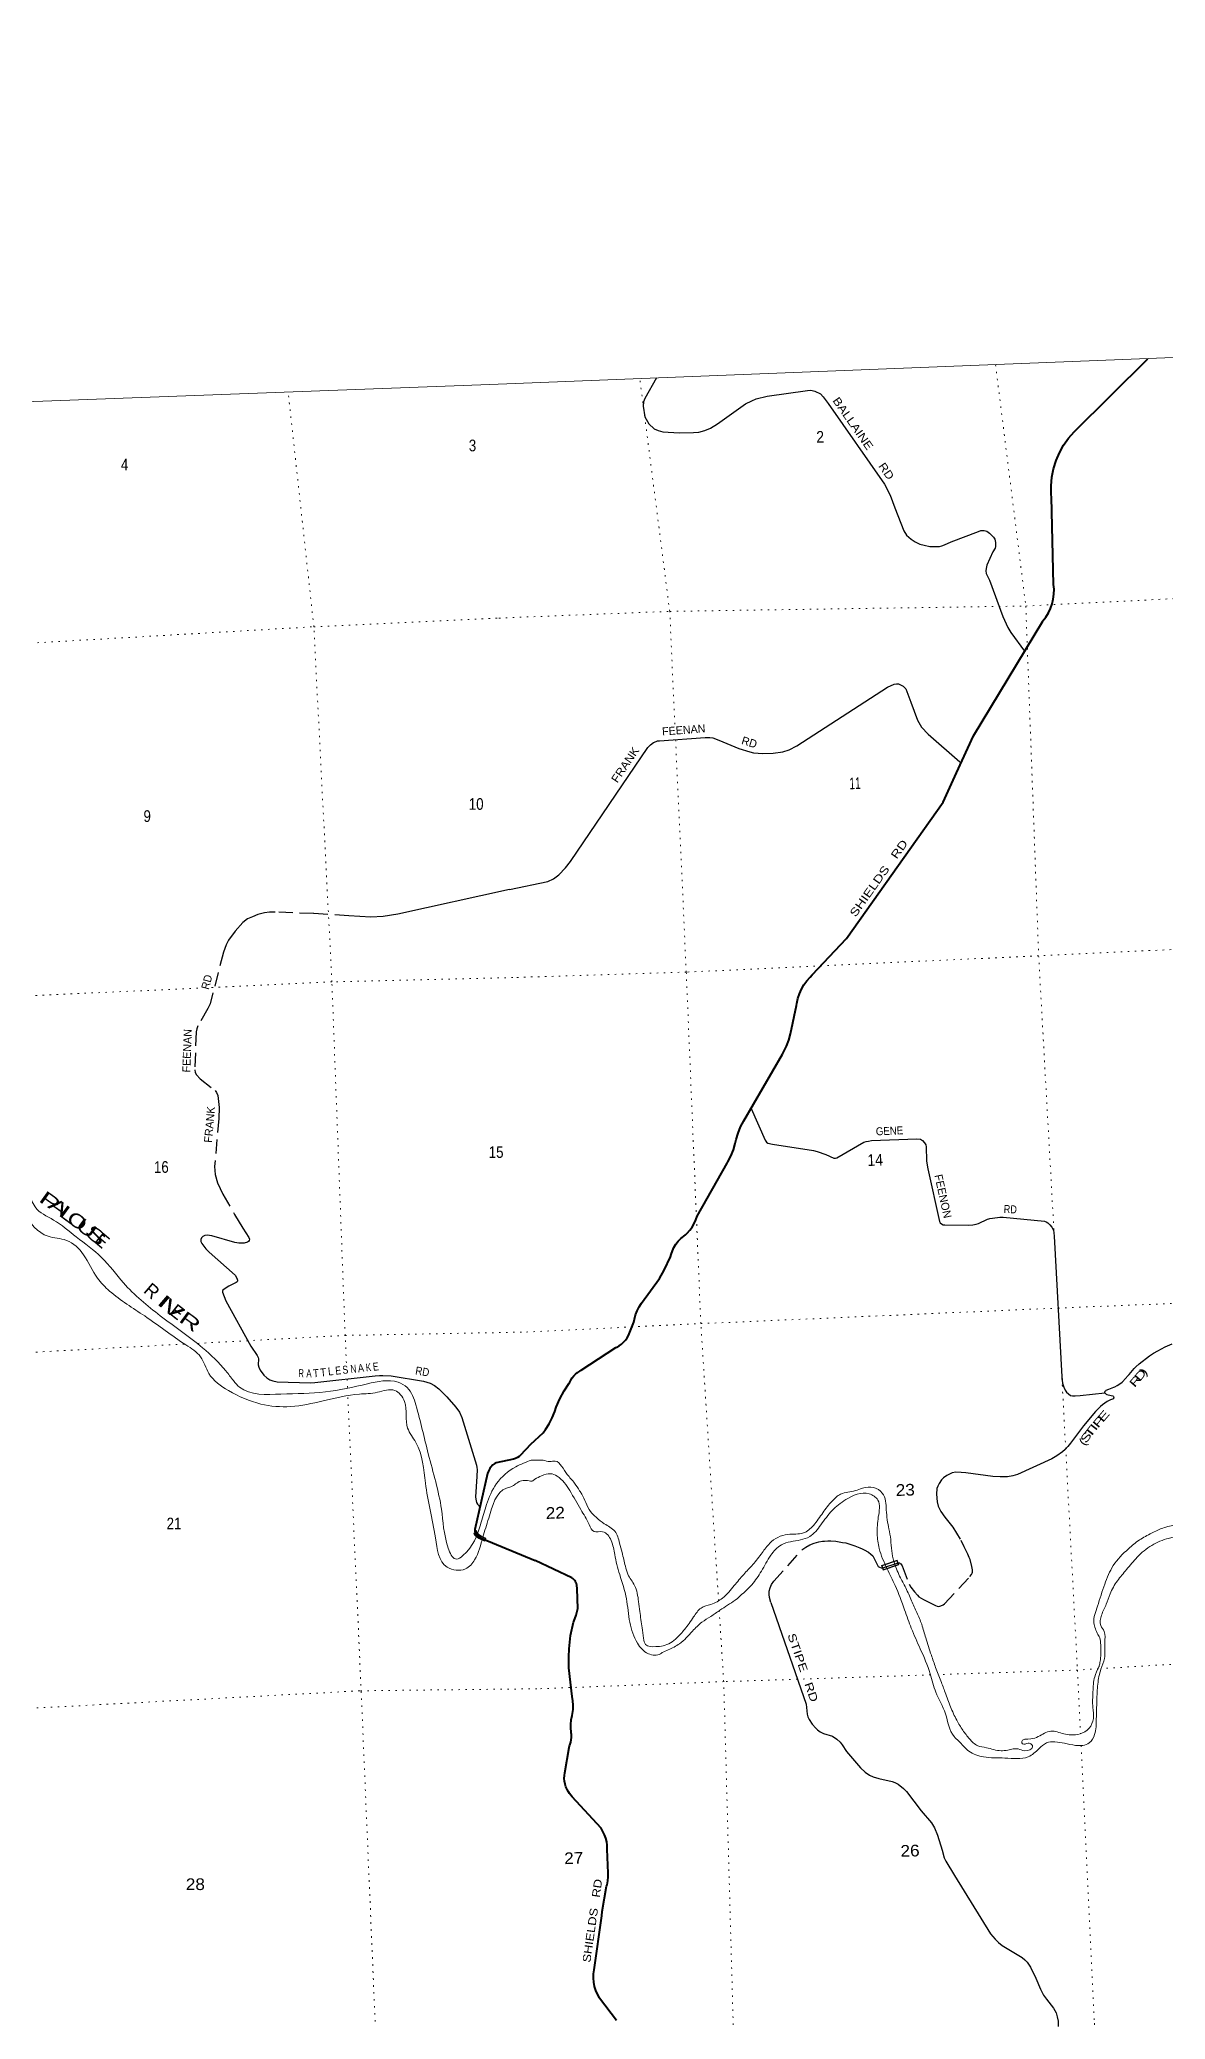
# Model space of a CAD drawing. Header units: feet. Extents: x 751810 to 1010326, y -353855 to -161247.
# Drawn here: x 870299 to 887185, y -190935 to -161247 of the extents above; entities that cross this region are included whole.
import ezdxf
from ezdxf.enums import TextEntityAlignment as Align

# ---------------------------------------------------------------- set-up
doc = ezdxf.new("R2010")
doc.units = ezdxf.units.FT
doc.header["$LTSCALE"] = 70
doc.linetypes.add('DOTTED', pattern=[1.5, 0.3, -1.2])
doc.linetypes.add('MEDIUM_DASHED', pattern=[4.5, 3, -1.5])
for name, color, linetype, lineweight in [('26', 7, 'Continuous', 40), ('29', 7, 'Continuous', 25), ('31', 7, 'Continuous', 13), ('39', 7, 'Continuous', 13), ('4', 7, 'Continuous', 13), ('61', 7, 'Continuous', 13), ('7', 7, 'DOTTED', 13)]:
    doc.layers.add(name, color=color, linetype=linetype, lineweight=lineweight)
for name, color, linetype in [('27', 7, 'Continuous'), ('30', 7, 'Continuous'), ('41', 7, 'Continuous')]:
    doc.layers.add(name, color=color, linetype=linetype)

msp = doc.modelspace()

# ---------------------------------------------------------------- linework, layer by layer
at = {"layer": '26'}
for points in [[(885473.27, -168066.92), (885471.08, -167938.17), (885482.36, -167809.9), (885506.98, -167683.52), (885544.68, -167560.4), (885595.05, -167441.89), (885657.52, -167329.3), (885731.42, -167223.86), (885815.94, -167126.72), (886919.02, -166034.41)], [(877666.1, -182309.77), (877850.21, -182138.03), (877887.67, -182090), (877943.15, -182005.09), (877989.44, -181914.83), (878026.05, -181820.24), (878048.17, -181752.61), (878100.54, -181627.27), (878165.73, -181508.1), (878243.02, -181396.4), (878249.87, -181380.14), (878267.07, -181346.8), (878287.65, -181315.44), (878311.39, -181286.4), (878338.05, -181260.01), (878367.31, -181236.54), (878373.87, -181232.32), (878399.8, -181215.67), (878423.87, -181199.94), (878942.69, -180860.96), (878955.93, -180854.52), (878992.2, -180833.61), (879026.07, -180809.02), (879057.2, -180781.03), (879085.22, -180749.93), (879109.84, -180716.08), (879130.79, -180679.84), (879213.42, -180479.8), (879220.74, -180435.9), (879237.31, -180371.68), (879260.52, -180309.53), (879290.09, -180250.16), (879325.7, -180194.2), (879596.79, -179825.12), (879668.72, -179699.64), (879760.35, -179501.67), (879770.6, -179462.44), (879789.7, -179409.41), (879814.24, -179358.67), (879843.94, -179310.77), (879878.49, -179266.23), (879917.51, -179225.55), (879935.56, -179210.3), (879959.78, -179189.84), (879985.56, -179167.73), (880011.91, -179144.41), (880052.1, -179100.52), (880087.48, -179052.67), (880117.67, -179001.38), (880142.33, -178947.22), (880161.2, -178890.78), (880610.85, -178095.01), (880622.42, -178076.17), (880668.82, -177988.5), (880705.81, -177896.45), (880732.96, -177801.04), (880745.94, -177739.07), (880774.81, -177643.01), (880813.56, -177550.49), (880861.77, -177462.54), (881440.21, -176459.25), (881456.76, -176431.01), (881500.8, -176342.2), (881535.32, -176249.29), (881559.94, -176153.27), (881651.9, -175731.25), (881656.13, -175699.51), (881671.59, -175625.98), (881694.65, -175554.46), (881725.05, -175485.75), (881762.48, -175420.59), (881806.51, -175359.7), (881856.66, -175303.75), (881889.22, -175272.71), (882403.71, -174724.65), (883852, -172682.91), (884050.21, -172239.49), (884307.57, -171685.42), (885344.17, -169966.71), (885346.3, -169964.23), (885391.13, -169905.8), (885429.6, -169843.01), (885461.3, -169776.55), (885485.88, -169707.13), (885503.07, -169635.52), (885512.68, -169562.51), (885514.61, -169488.9), (885508.83, -169415.49), (885476.87, -168108.53), (885473.27, -168066.92)], [(877666.1, -182309.77), (877507.76, -182479.89), (877490.25, -182494.57), (877464.73, -182510.7), (877439.2, -182522.8), (877409.64, -182532.75), (877147.98, -182591.03), (877127.17, -182598.14), (877111.71, -182606.49), (877099.28, -182616.91), (877063.5, -182657.47), (877052.59, -182671.69), (877040.16, -182693.54), (877030.42, -182716.06), (877019.41, -182750.13), (876827.81, -183588.69), (876826.87, -183612.09), (876830.9, -183629.57), (876849.01, -183658.2), (876863.15, -183675.28), (876880.61, -183690.07), (876899.42, -183702.17), (876946.51, -183726.2), (877733.31, -184053.94)], [(878351.5, -184404.67), (878344.53, -184386.43), (878335.7, -184369.02), (878325.09, -184352.63), (878312.82, -184337.43), (878299.04, -184323.61), (878283.88, -184311.3), (877733.31, -184053.94)], [(878953.19, -190951.33), (878698.92, -190618.57), (878695.03, -190612.36), (878664.97, -190557.56), (878640.81, -190499.91), (878622.81, -190440.06), (878611.16, -190378.65), (878605.99, -190316.36), (878607.36, -190253.88), (878615.26, -190191.88), (878731.66, -189382.17), (878738.69, -189318.04), (878803.92, -188938.61), (878810.29, -188916.35), (878822.42, -188858.31), (878828.41, -188799.31), (878828.21, -188740.02), (878813.93, -188380.04), (878813.95, -188379.09), (878812.14, -188324.15), (878804.59, -188269.71), (878791.4, -188216.35), (878772.7, -188164.66), (878748.71, -188115.22), (878719.67, -188068.55), (878289.33, -187597.33), (878266.55, -187572.38), (878247.4, -187547.33), (878230.37, -187522.83), (878209.88, -187485.57), (878193.4, -187446.37), (878181.11, -187405.67), (878173.14, -187363.9), (878169.59, -187321.53), (878170.47, -187279.02), (878175.8, -187236.84), (878241.75, -186856.61), (878246.08, -186831.65), (878256.15, -186806.61), (878265.3, -186779.4), (878273.24, -186743.92), (878277.42, -186707.8), (878277.8, -186671.45), (878276.94, -186662.33), (878272.41, -186637.33), (878269.66, -186612.33), (878266.01, -186579.19), (878265.22, -186511.92), (878271.46, -186444.95), (878284.67, -186378.99), (878291.3, -186348.54), (878299.98, -186285.24), (878302.01, -186221.39), (878297.35, -186157.67), (878286.05, -186094.79), (878238.48, -185660.95), (878237.51, -185497.74), (878241.07, -185378.92), (878264.1, -185175.5), (878308.26, -184975.61), (878311.11, -184968.96), (878346, -184873.13), (878370.67, -184774.17), (878359.65, -184480.27), (878360.55, -184462.32), (878359.55, -184442.82), (878356.53, -184423.53), (878351.5, -184404.67)]]:
    msp.add_lwpolyline(points, dxfattribs=at)
at = {"layer": '29'}
for p, q in [((885515.63, -179187.55), (885630.58, -181297.25)), ((882944.66, -184162.95), (883177.15, -184087.88)), ((881266.4, -184681.05), (881795.27, -186208.51))]:
    msp.add_line(p, q, dxfattribs=at)
for points in [[(879552.43, -166320.28), (879375.62, -166626.65), (879354.78, -166680.89), (879350.61, -166743.47), (879375.62, -166902), (879438.18, -167010.47), (879517.4, -167085.57), (879575.79, -167110.6), (879646.67, -167127.29), (879892.7, -167143.98), (880105.37, -167139.81), (880188.77, -167131.46), (880276.33, -167110.6), (880359.74, -167073.05), (880468.15, -167010.47), (880885.15, -166710.09), (880981.06, -166664.2), (881047.78, -166635), (881210.4, -166593.28), (881819.22, -166509.84), (881865.09, -166505.67), (881927.64, -166518.19), (882011.04, -166559.9), (882052.74, -166601.62), (882127.79, -166701.75), (882970.13, -167911.61), (883057.7, -168078.49), (883128.58, -168270.4), (883262.02, -168612.5), (883303.73, -168679.25), (883370.45, -168737.66), (883433, -168779.38), (883503.88, -168812.75), (883566.44, -168829.44), (883649.84, -168846.13), (883720.73, -168850.3), (883795.78, -168846.13), (883831.23, -168839.87), (883870.85, -168825.27), (883970.91, -168779.38), (884379.57, -168620.84), (884417.11, -168610.41), (884467.15, -168608.33), (884506.77, -168618.75), (884546.37, -168645.87), (884608.93, -168708.45), (884627.7, -168737.65), (884638.11, -168787.72), (884638.12, -168846.13), (884631.87, -168873.24), (884596.41, -168929.57), (884504.67, -169129.82), (884494.26, -169175.71), (884492.17, -169213.26), (884498.43, -169252.89), (884546.37, -169355.1), (884746.53, -169897.46), (884821.59, -170064.33), (884865.39, -170139.42), (885071.51, -170418.78)], [(877345.64, -173993.5), (877920.31, -173871.23), (878007.88, -173833.67), (878087.11, -173771.1), (878187.19, -173666.8), (878262.24, -173570.85), (879421.49, -171860.35), (879460.68, -171822.97), (879507.81, -171788.8), (879546.75, -171771.03), (879567.92, -171764.19), (879596.63, -171760.22), (880280.51, -171710.16), (880350.73, -171710.55), (880397.26, -171718.5), (880489, -171751.88), (880789.24, -171877.04), (880951.87, -171927.1), (881006.08, -171943.79), (881147.86, -171952.13), (881302.15, -171947.96), (881448.1, -171927.1), (881544, -171897.89), (881656.59, -171835.32), (883016, -170959.21), (883116.08, -170913.3), (883153.61, -170904.96), (883182.8, -170909.15), (883253.69, -170942.51), (883291.22, -170984.24), (883366.28, -171184.49), (883466.36, -171451.5), (883528.91, -171555.79), (883624.82, -171660.1), (884101.65, -172074.67)], [(877345.64, -173993.5), (875670.79, -174359.6), (875451.5, -174395.03), (875267.93, -174406.25), (874937.11, -174385.65)], [(880969.48, -177275.72), (881180.96, -177748.72), (881199.73, -177777.92), (881222.66, -177794.61), (881293.55, -177811.3), (881908.64, -177907.25), (881960.76, -177919.78), (882090.03, -177965.67), (882210.96, -178019.9), (882235.99, -178021.98), (882256.83, -178015.73), (882661.34, -177782.09), (882698.86, -177769.58), (882730.14, -177763.32), (882778.09, -177757.07), (883457.81, -177727.86), (883509.94, -177736.21), (883541.21, -177757.07), (883572.49, -177790.44), (883591.26, -177819.65), (883595.42, -177848.85), (883603.76, -178061.63), (883612.12, -178124.21), (883620.44, -178178.44), (883795.58, -178971.13), (883807.07, -178990.95), (883824.77, -179004.51), (883850.86, -179018.07), (883878.98, -179021.19), (884233.43, -179025.37), (884298.1, -179020.16), (884346.05, -179010.77), (884379.39, -179000.33), (884515.98, -178935.67), (884538.93, -178928.37), (884550.36, -178925.24), (884667.16, -178907.51), (884700.48, -178904.38), (884749.52, -178906.47), (885371.86, -178966.96), (885397.97, -178975.3), (885419.87, -178988.86), (885451.09, -179021.19), (885480.33, -179056.66), (885505.3, -179100.46), (885513.69, -179140.1), (885515.63, -179187.55)], [(873224.35, -178862.6), (873347.76, -179071.83), (873439.96, -179208.71), (873448.93, -179232.63), (873443.56, -179254.12), (873434.17, -179270.24), (873416.72, -179280.98), (873368.4, -179294.41), (873330.82, -179297.1), (873287.87, -179295.76), (873226.9, -179286.99), (872883.62, -179183.77), (872846.29, -179177.57), (872818.09, -179176.23), (872777.83, -179181.6), (872745.85, -179196.12), (872725.49, -179215.18), (872716.09, -179238.01), (872717.44, -179268.9), (872730.26, -179297.62), (872791.26, -179379.03), (872840.19, -179427.65), (873230.33, -179776.66), (873254.32, -179808.8), (873263.72, -179834.32), (873267.75, -179851.78), (873265.06, -179866.56), (873261.04, -179875.96), (873247.19, -179886.75), (873135.28, -179940.25), (873081.18, -179972.65), (873048.97, -180000.86), (873040.92, -180015.64), (873040.96, -180029.23), (873092.88, -180161.9), (873465.3, -180838.27), (873561.59, -180976.98), (873576.46, -181006.81), (873583.17, -181029.64), (873579.15, -181118.28), (873585.85, -181155.88), (873605.3, -181196.71), (873663.7, -181274.07), (873706.66, -181313.02), (873752.28, -181343.91), (873799.27, -181361.37), (873863.56, -181372.36), (874363.35, -181387.79), (874428.76, -181385.55), (875333.41, -181283.48), (875397.83, -181280.79), (875448.95, -181279.87), (875574.39, -181285.57), (876055.51, -181364.06), (876155.65, -181394.48), (876221.94, -181428.53), (876289.05, -181479.56), (876405.14, -181598.74), (876541.39, -181753.54), (876595.08, -181831.44), (876631.21, -181908.9), (876851.45, -182623.84), (876859.5, -182657.42), (876861.93, -182690.52), (876856.15, -182795.86)], [(886275.78, -181539.04), (886278.36, -181524.97), (886282.53, -181513.5), (886289.31, -181506.72), (886297.13, -181501.5), (886335.18, -181483.78), (886412.33, -181452.48), (886426.41, -181447.26), (886460.82, -181430.02), (886499.4, -181406.03), (886535.89, -181378.91), (886559.84, -181355.48), (886568.71, -181346.1), (886641.69, -181262.65), (886714.67, -181175.04), (886743.33, -181146.86), (886793.9, -181104.11), (886944.03, -180985.21), (887007.09, -180945.03), (887069.13, -180908.02), (887181.73, -180851.7), (887288.06, -180803.72)], [(885630.58, -181297.25), (885644.01, -181395.1), (885660.69, -181453.51), (885679.46, -181497.32), (885702.39, -181528.61), (885729.5, -181553.64), (885762.86, -181576.59), (885792.05, -181582.85), (885829.58, -181584.93), (885904.64, -181578.68), (886275.78, -181539.04)], [(886275.78, -181539.04), (886296.1, -181559.36), (886308.61, -181565.62), (886325.28, -181569.79), (886396.17, -181586.47), (886405.57, -181593.78), (886409.74, -181607.34), (886408.7, -181617.77), (886404.51, -181628.2), (886362.81, -181644.89), (886313.82, -181669.92), (886275.24, -181694.95), (886241.89, -181717.9), (886210.61, -181745.02), (886137.62, -181820.12), (885954.13, -182032.9), (885762.31, -182295.74), (885721.65, -182343.73), (885679.95, -182387.54), (885642.42, -182423), (885556.93, -182483.5), (885482.9, -182529.39), (884965.8, -182763.03), (884898.03, -182785.98), (884815.67, -182796.4), (884706.21, -182798.49), (884598.82, -182792.23), (884192.9, -182740.92)], [(876856.15, -182795.86), (876839.65, -183096.7), (876840.71, -183132.85), (876846.08, -183159.71), (876852.79, -183182.54), (876868.68, -183210.27), (876904.88, -183251.4)], [(881795.27, -186208.51), (881813.13, -186359.46), (881821.46, -186399.09), (881840.23, -186438.72), (881888.19, -186509.66), (881942.4, -186568.06), (881965.34, -186591.01), (882009.13, -186622.31), (882059.17, -186645.25), (882192.61, -186689.06), (882257.25, -186730.78), (882305.21, -186776.68), (882338.57, -186818.39), (882401.13, -186918.53), (882609.64, -187160.52), (882680.53, -187225.18), (882747.25, -187273.17), (882803.55, -187298.2), (882889.04, -187323.24), (883089.21, -187369.13), (883124.66, -187381.65), (883174.7, -187408.77), (883256.02, -187473.44), (883299.81, -187517.25), (883522.91, -187807.21), (883677.21, -187986.62), (883723.09, -188063.82), (883764.78, -188170.19), (883835.68, -188395.49), (883869.05, -188510.24), (883894.06, -188562.38), (884023.34, -188775.16)], [(884023.34, -188775.16), (884559.23, -189649.25), (884630.12, -189732.7), (884680.17, -189782.76), (884738.55, -189824.48), (885034.64, -190008.06), (885076.34, -190039.35), (885109.7, -190074.82), (885163.91, -190149.92), (885243.15, -190316.81), (885314.04, -190483.69), (885357.82, -190569.22), (885401.62, -190629.72), (885505.87, -190767.4), (885545.48, -190838.32), (885563.21, -190894.59), (885574.67, -190963.49), (885578.12, -191041.74)]]:
    msp.add_lwpolyline(points, dxfattribs=at)
at = {"layer": '29', "linetype": 'MEDIUM_DASHED'}
for points in [[(874937.11, -174385.65), (874409.68, -174352.8), (873833.34, -174328.78), (873749.58, -174333.25), (873671.74, -174341.3), (873572.41, -174365.48), (873491.64, -174398.84), (873419.4, -174432.63), (873349.61, -174486.35), (873232.49, -174614.28), (873134.86, -174752.27), (873099.96, -174819.42), (873057.94, -174930.68), (872855.68, -175705.82), (872822.48, -175777.98), (872673.14, -176036.21), (872657.03, -176079.18), (872647.26, -176124.63), (872626.21, -176696.05), (872632.87, -176734.58), (872651.66, -176769.5), (872706.31, -176831.47), (872930.39, -177004.65), (872952.31, -177035.42), (872971.1, -177078.4), (872983.81, -177171.52), (872992.58, -177258.37), (872986.92, -177425.36), (872922.3, -178145.92), (872933.53, -178262.96), (872967.07, -178389.79), (873046.76, -178561.51), (873224.35, -178862.6)], [(884192.9, -182740.92), (884120.29, -182731.74), (884040.02, -182729.65), (883986.84, -182740.08), (883945.14, -182756.77), (883906.57, -182779.72), (883855.48, -182815.18), (883828.37, -182842.3), (883789.81, -182896.54), (883769.99, -182938.26), (883755.4, -182975.81), (883752.28, -183059.25), (883759.57, -183173.99), (883777.3, -183238.66), (883817.95, -183317.93), (883877.38, -183401.37), (883998.32, -183555.74), (884119.25, -183751.83)], [(881266.4, -184681.05), (881245.98, -184609.25), (881240.76, -184561.26), (881241.81, -184511.2), (881255.36, -184461.13), (881277.26, -184415.24), (881311.65, -184365.17), (881747.44, -183883.28), (881790.2, -183850.95), (881851.7, -183818.61), (881917.39, -183793.58), (881989.31, -183772.71), (882043.54, -183764.38), (882073.77, -183761.24), (882122.77, -183758.12), (882166.55, -183758.11), (882242.66, -183764.37), (882343.78, -183781.06), (882389.66, -183790.46), (882437.62, -183802.97), (882525.19, -183833.21), (882602.34, -183862.43), (882634.66, -183877.03), (882666.97, -183895.79), (882729.53, -183930.22), (882767.06, -183956.29), (882795.21, -183984.46), (882819.19, -184020.96), (882860.89, -184114.83), (882878.62, -184141.96), (882898.42, -184154.47), (882919.28, -184161.78), (882944.66, -184162.95)], [(883177.15, -184087.88), (883194.51, -184088.75), (883209.1, -184096.04), (883218.48, -184105.44), (883236.21, -184135.68), (883342.55, -184406.87), (883367.57, -184452.78), (883419.7, -184523.69), (883465.57, -184574.8), (883487.46, -184595.67), (883521.87, -184619.65), (883556.27, -184640.52), (883736.63, -184729.17), (883759.57, -184736.47), (883787.72, -184740.65), (883802.31, -184739.6), (883817.95, -184734.38), (883849.23, -184718.74), (883872.17, -184701.01), (884253.74, -184292.13), (884274.59, -184261.89), (884285.02, -184241.03), (884289.19, -184227.46), (884291.27, -184212.87), (884291.27, -184195.14), (884282.93, -184144.02), (884254.78, -184039.72), (884243.31, -184008.43), (884222.46, -183960.44), (884166.17, -183847.8), (884119.25, -183751.83)]]:
    msp.add_lwpolyline(points, dxfattribs=at)
at = {"layer": '31'}
for p, q in [((882927.29, -184128.54), (883163.64, -184047.04)), ((883163.64, -184047.04), (883188.09, -184117.94))]:
    msp.add_line(p, q, dxfattribs=at)
msp.add_lwpolyline([(882937.46, -184133.49), (883158.68, -184057.21), (883177.91, -184112.98), (882956.69, -184189.26)], close=True, dxfattribs=at)
msp.add_lwpolyline([(883188.09, -184117.94), (882951.74, -184199.44), (882927.29, -184128.54)], dxfattribs=at)
at = {"layer": '39'}
for points in [[(866269.1, -178019.16), (866441.76, -178358.77), (866695.96, -178599.55), (867129.66, -178738.88), (867718.47, -178682.78), (868382.96, -178534.06), (868993.25, -178457.25), (869696.88, -178510.8), (869927.26, -178601.24), (870069.28, -178836.99), (870426.41, -179191.77), (870702.06, -179252.81), (870959.64, -179469.34), (871166.56, -179818.1), (871349.6, -180014.49), (871875.24, -180386.89), (872494.48, -180821.19), (872713.06, -180998.51), (872837.44, -181248.83), (873132.04, -181504.63), (873619.35, -181706.94), (874064.49, -181745.3), (874550.52, -181659.76), (875096.16, -181558.51), (875365.57, -181531.14), (875626.94, -181501.96), (875771.23, -181669.21), (875819.36, -182068.53), (875942.83, -182282.64), (876086.34, -182892.8), (876235.2, -183714.2), (876412.37, -184152.34), (876687.16, -184179.17), (876823.8, -184044.64), (876947.2, -183703.11), (877035.04, -183418.31), (877303.5, -182968.22), (877368.26, -182948.92), (877508.13, -182862.62), (877688.29, -182865.71)], [(868602, -178334.9), (869124.57, -178270.52), (869918.72, -178422.29), (870117.87, -178543.77), (870233.19, -178752.05), (870508.26, -178947.99), (870848.79, -179200.54), (871228.74, -179508.41), (871556.53, -179890.15), (872109.22, -180382.61), (872743.68, -180864.82), (873092.55, -181209.76), (873206.29, -181355.68), (873298.82, -181453.85), (873919.69, -181557.94), (874585.14, -181525.95), (875216.3, -181404.3), (875675.86, -181379.86), (875813.96, -181460.7), (875942.6, -181720.97), (876129.26, -182454.78), (876326.37, -183284.96), (876429.13, -183866.02), (876535.33, -184030.25), (876706.62, -183920.96), (876923.79, -183478.81), (877003.61, -183215.05), (877150.95, -182900.41), (877440.69, -182649.02), (877674.38, -182547.3)], [(877674.38, -182547.3), (877735.77, -182550.66), (877852.71, -182549.07), (877950.18, -182570.26), (878032.62, -182561.68), (878127.72, -182637.35), (878214.29, -182763.66), (878323.15, -182893.33), (878399.28, -183007.87), (878431.05, -183057.28), (878493.43, -183184.34), (878562.11, -183319.27), (878645.44, -183405.38), (878769.43, -183502.33), (878926.16, -183614.39), (878998.15, -183791.54), (879036.85, -183935.46), (879085.46, -184139.52), (879123.42, -184259.27), (879223.38, -184427.5), (879283.23, -184669.51), (879301.9, -184818.07), (879335.56, -185060.89), (879356.55, -185219.45), (879387.66, -185313.22), (879541.93, -185344.75), (879652.52, -185333.28), (879858.65, -185214.08), (879971.77, -185087.67), (880109.24, -184900.04), (880220.16, -184767.65), (880367.68, -184710.71), (880544.32, -184616.61), (880718.13, -184429.88), (880860.24, -184262.27), (880996.93, -184114.97), (881136.72, -183937.36), (881251.36, -183794.77), (881373.72, -183706.36), (881521.61, -183661.51), (881754.94, -183640.22), (881904.83, -183528.8), (882046.2, -183337.02), (882186.06, -183161.42), (882314.02, -183058.73), (882536.29, -183005.54), (882640.1, -182970.1), (882811.21, -182958.79), (882936.79, -183041.59), (882988.91, -183162.92), (882999.03, -183295.62), (883013.61, -183442.29), (883038.01, -183580.59), (883065.05, -183738.97), (883080.37, -183909.8), (883111.41, -184067.52)], [(879639.29, -185432.74), (879611.82, -185453.44), (879430.21, -185450.96), (879266.01, -185292.77), (879151.54, -184979.89), (879100.38, -184626.77), (879000.55, -184265.07), (878924.8, -183965.1), (878871.92, -183753.11), (878742.84, -183622.05), (878615.64, -183617.9), (878543.91, -183515.31), (878415.97, -183289.5), (878251.92, -183004.34), (878061.75, -182788.51), (877961.78, -182751.28), (877829.63, -182783.56), (877726.32, -182835.11), (877688.29, -182865.71)], [(886172.08, -185163.06), (886112.87, -184989.42), (886165.68, -184737.89), (886274.59, -184408.06), (886403.24, -184130.02), (886631.49, -183877.13), (886796.89, -183745.07), (886977.31, -183642.79), (887144.43, -183567.11), (887346.61, -183516.55), (887589.28, -183470.8), (887793.84, -183432.26), (888032.42, -183384.61), (888102.4, -183364.32), (888151.36, -183316.46), (888174.74, -183289.54), (888210.79, -183346.88), (888305.93, -183358.06), (888423.78, -183320.17), (888695.43, -183166.71), (888956.58, -183065.97), (889123.97, -183064.85), (889291.29, -183061.72), (889391.38, -183036.47), (889528.19, -182893.21), (889735.05, -182798.17), (889956.6, -182787.32), (890227.24, -182930.14), (890353.94, -183115.68), (890472.12, -183351.87), (890524.08, -183533.67), (890575.79, -183707.41), (890612.91, -183865.48), (890613.13, -184004.53), (890578.17, -184114.43), (890555, -184213.89), (890471.55, -184321.26), (890411.87, -184480.29), (890415.22, -184655.52), (890416.16, -184949.72), (890417.56, -185127.03), (890413.18, -185379.08), (890392.43, -185623.57), (890364.46, -185829.99), (890345.47, -186066.37), (890356.16, -186283.69), (890388.53, -186484.23), (890431.83, -186712.64), (890501.02, -186930.19), (890576.34, -187216.06), (890670.54, -187525.53), (890773.64, -187796.45), (890883.43, -187956.31), (891022.37, -188014.51), (891194.73, -187912.47), (891369.83, -187768.03), (891497.74, -187663.33), (891587.4, -187495.31), (891649.77, -187358.37), (891788.16, -187200.94), (891937.56, -187073.41), (892067.23, -186960.6), (892186.83, -186848.09), (892352.71, -186732.14), (892499.52, -186717.55), (892634.33, -186838.35), (892782.46, -186999.05), (892934.82, -187165.67), (893076.23, -187304.4), (893234.56, -187468.82), (893439.87, -187651.94), (893761.8, -187823.41), (893949.9, -187839.8), (894173.52, -187830.9), (894403.32, -187825.85), (894697.72, -187822.83), (894969.84, -187816.48), (895182.05, -187830.1), (895476.89, -187841.18), (895732.41, -187885.72), (896016.02, -187925.36), (896250.71, -187948.37), (896521.61, -187968.25), (896777.97, -187974.47), (896996.35, -187991.94), (897194.05, -188058.41), (897388.64, -188155.2), (897509.9, -188294.56), (897518.12, -188431.34), (897452.15, -188582.51), (897348.33, -188748.94), (897282.67, -188910.17), (897222.58, -189121.61), (897209.43, -189285.26), (897182.6, -189396.93), (897114.94, -189624.72), (897069.55, -189789.36)], [(883010.84, -184178.76), (882891.6, -183871.27), (882862.71, -183652.49), (882879.18, -183400.07), (882871.41, -183146.38), (882741.5, -183053.64), (882393.19, -183140.94), (882186.41, -183304.5), (882017.5, -183519.29), (881849.43, -183695.76), (881563.29, -183771.07), (881425.53, -183817.63), (881266.99, -183975.67), (881125.02, -184213.81), (880979.92, -184415.78), (880732.91, -184649.09)], [(893304.6, -187648.04), (893119.88, -187478.39), (892846.04, -187230.87), (892687.65, -187064.44), (892555.45, -186897.21), (892390.36, -186841.83), (892162.27, -187034.25), (892084.07, -187115.26), (891876.38, -187315.12), (891751.1, -187439.89), (891619.5, -187621.29), (891485.15, -187845.09), (891222.57, -188097.02), (891002.65, -188226.72), (890876.23, -188182.25), (890683.12, -187936.27), (890558.1, -187674.1), (890464.64, -187388.78), (890377.19, -187167.77), (890307.01, -186918.02), (890214.7, -186604.45), (890148.23, -186278), (890164.29, -185880.49), (890199.17, -185504.57), (890223.67, -185118.89), (890221.62, -184788.44), (890238.75, -184491.66), (890258.04, -184265.35), (890277.72, -184117.63), (890258.04, -184067.85), (890154.88, -183992.43), (890023.25, -183909.82), (889915.13, -183804.32), (889834.69, -183548.83), (889832.5, -183345.35), (889799.12, -183243.6), (889752.63, -183174.49), (889513.56, -183206.03), (889161.08, -183222.92), (888815.1, -183320.22), (888638.96, -183430.44), (888387.14, -183506.71), (888122.67, -183565.23), (887885.06, -183578.58), (887612.97, -183651.45), (887231.86, -183721.61), (886980.91, -183826.07), (886762.46, -184004.09), (886602.7, -184188.37), (886464.68, -184357.87), (886355.67, -184552.68), (886297.95, -184709.64), (886226.3, -184873.07), (886216.94, -185028.54), (886268.08, -185117.65), (886275.28, -185286.72), (886270.4, -185522.66), (886218.78, -185681.44), (886171.22, -185906.61), (886156.64, -186154.94), (886148.84, -186427.25), (886123.81, -186663.81), (886042.93, -186789.23), (885836.29, -186825.82), (885673.96, -186794.54), (885528.07, -186772.83), (885399.46, -186788.88), (885291.15, -186874.84), (885127.47, -186996.76), (884779.08, -187015.54), (884457.86, -186999.22), (884237.39, -186913.3), (884081.37, -186758.89), (884016.87, -186694.37), (883885.35, -186351.78), (883742.36, -186029.7), (883657.21, -185752.19), (883508.58, -185377.89), (883374.08, -185069.65), (883272.81, -184792.64), (883132.61, -184430.16), (883010.84, -184178.76)], [(883111.41, -184067.52), (883198.89, -184289.07), (883290.97, -184463.58), (883377.62, -184658.42), (883457.67, -184835.32), (883529.6, -185010.45), (883590.3, -185214.15), (883674.89, -185473.53), (883739.07, -185658.98), (883817.85, -185860.11), (883881.59, -186031.46), (883962.87, -186248.63), (884055.76, -186449.32), (884147.1, -186599.68), (884245.82, -186727.63), (884370, -186830.63), (884500.02, -186860.89), (884719.27, -186906.54), (884819.78, -186895.38), (884976.6, -186878.47), (885074.25, -186905.69), (885193.5, -186847.61), (885178.28, -186811.8), (885125.27, -186793.28), (885042.89, -186803.88), (885029.75, -186770.02), (885165.62, -186727.55), (885370.78, -186642.64), (885466.65, -186611.48), (885563.87, -186624.61), (885659.51, -186651.89), (885766.93, -186668.74), (885905.67, -186654.4), (886040.18, -186567.63), (886106.33, -186422.51), (886097.25, -186257.53), (886098.09, -186021.71), (886125.51, -185797.17), (886183.43, -185653.63)], [(880732.91, -184649.09), (880503.52, -184799.24), (880365.55, -184892.9)], [(880365.55, -184892.9), (880232.68, -184978.87), (880091.53, -185112.2), (879897.64, -185301.56), (879728.99, -185393.4), (879639.29, -185432.74)], [(886215.05, -185468.54), (886216.92, -185421.22), (886212.1, -185289.48), (886192.82, -185193.09), (886172.08, -185163.06)], [(886215.05, -185468.54), (886213.46, -185505.92), (886209.06, -185544.02), (886203.2, -185580.66), (886199.9, -185604.11), (886192.21, -185632.69), (886185.98, -185650.27), (886183.43, -185653.63)]]:
    msp.add_spline(points, degree=3, dxfattribs=at)
at = {"layer": '4'}
msp.add_lwpolyline([(751809.62, -170897.82), (783122.91, -169842.15), (814434.73, -168743.41), (845745, -167601.59), (877053.68, -166416.71), (908360.69, -165188.77), (939665.99, -163917.76), (970969.51, -162603.69), (1002271.19, -161246.56), (1010326.19, -344125.92), (978772.94, -345493.95), (947217.84, -346818.58), (915660.96, -348099.8), (884102.33, -349337.62), (852542.04, -350532.02), (820980.12, -351683.01), (789416.81, -352794.88), (757851.71, -353854.74)], close=True, dxfattribs=at)
msp.add_lwpolyline([(751809.62, -170897.82), (783122.91, -169842.15), (814434.73, -168743.41), (845745, -167601.59), (877053.68, -166416.71), (908360.69, -165188.77), (939665.99, -163917.76), (970969.51, -162603.69), (1002271.19, -161246.56), (1010326.19, -344125.92), (978772.94, -345493.95), (947217.84, -346818.58), (915660.96, -348099.8), (884102.33, -349337.62), (852542.04, -350532.02), (820980.12, -351683.01), (789416.81, -352794.88), (757851.71, -353854.74)], close=True, dxfattribs=at)
at = {"layer": '61'}
for p, q in [((876850.42, -183602.99), (876812.27, -183646.89)), ((876991.3, -183717.78), (876975.81, -183765.49))]:
    msp.add_line(p, q, dxfattribs=at)
for points in [[(876812.27, -183646.89), (876828.74, -183672.91), (876845.3, -183692.93), (876865.7, -183710.21), (876886.94, -183723.87), (876936.01, -183748.91), (876975.81, -183765.49)], [(876970.88, -183754.77), (876939.37, -183741.64), (876890.93, -183716.93), (876870.47, -183703.77), (876851.01, -183687.28), (876835.23, -183668.2), (876822.22, -183647.64), (876845.5, -183620.86)], [(876845.5, -183620.86), (876862.79, -183648.2), (876875.29, -183663.28), (876890.75, -183676.37), (876907.91, -183687.41), (876953.65, -183710.76), (876981.41, -183722.33), (876970.88, -183754.77)], [(876850.42, -183602.99), (876854.3, -183619.8), (876869.28, -183643.49), (876881, -183657.63), (876895.52, -183669.93), (876911.9, -183680.47), (876957.01, -183703.49), (876991.3, -183717.78)]]:
    msp.add_lwpolyline(points, dxfattribs=at)
at = {"layer": '7'}
for p, q in [((874917.1, -181460.86), (874909.12, -181284.15)), ((890200.78, -185430.27), (886219.53, -185674.64))]:
    msp.add_line(p, q, dxfattribs=at)
for points in [[(884637.17, -166123.22), (885091.17, -169740.71), (885284.04, -174984.68), (885576.95, -180267.89), (885866.25, -185696.32), (885911.88, -186651.56)], [(874900.38, -181090.43), (874881.79, -180678.48), (874683.43, -175377.06), (874412.43, -170051.43), (874027.31, -166533.15)], [(879827.9, -171510.7), (879750.29, -169820.39), (879301.79, -166329.96)], [(877188.72, -169921.16), (879750.29, -169820.39), (885091.17, -169740.71), (890404.14, -169474.47), (896107.83, -168990.64), (901508.4, -168620.94), (906148.65, -168715.98), (908497.06, -168605.26)], [(862411.17, -170702.15), (863663.14, -170638.44), (869010.25, -170363.79), (874412.43, -170051.43), (877188.72, -169921.16)], [(880483.05, -184660.61), (880216.58, -180501.33), (879998.66, -175229.92), (879836.87, -171706.13)], [(908708.02, -173891.19), (906416.15, -173959.67), (901794.41, -174073.65), (896279.46, -174068), (890625.85, -174737.71), (885284.04, -174984.68), (879998.66, -175229.92), (877396.45, -175311.97)], [(877396.45, -175311.97), (874683.43, -175377.06), (872871.01, -175460.61)], [(872673.28, -175469.73), (869233.68, -175628.3), (868458.9, -175666.02)], [(877601.11, -180627.82), (880216.58, -180501.33), (885576.95, -180267.89), (890841.21, -180057.56), (896904.04, -179379.29), (902365.94, -179035.92), (906721.37, -179381.56), (908925.72, -179345.73)], [(872669.31, -180797.69), (874881.79, -180678.48), (877601.11, -180627.82)], [(846283.24, -182087.43), (848191.51, -181943.81), (853478.78, -181755.32), (858883.3, -181535.5), (864160.13, -181250.66), (869511.04, -180967.86), (872475.87, -180808.11)], [(875561.79, -196697.21), (875349.24, -191388.12), (875123.56, -186035.1), (874922.89, -181589.06)], [(881034.61, -196542.28), (880708.47, -191227.84), (880560.51, -185869.64), (880492.52, -184808.39)], [(883660.56, -185768.37), (880560.51, -185869.64), (877807.38, -185976.16)], [(886180.01, -185677.06), (885866.25, -185696.32), (883777.57, -185764.55)], [(846482.28, -187444.26), (848403.03, -187291.17), (853687.95, -187088.66), (859088.07, -186852.85), (864402.93, -186519.32), (869732, -186292.82), (875112.85, -186007.2), (877807.38, -185976.16)], [(885920.34, -186828.75), (886119.23, -190992.85), (886333.18, -196266.4)]]:
    msp.add_lwpolyline(points, dxfattribs=at)

# ---------------------------------------------------------------- texts
at = {"layer": '27'}
for rotation, width, p in [(54.65, 1.3, (882537.83, -174414.58)), (81.819, 1.2, (878559.43, -190088.27))]:
    msp.add_text('SHIELDS   RD', height=120, rotation=rotation, dxfattribs=dict(at, width=width)).set_placement(p)
at = {"layer": '30'}
for s, rotation, width, p in [('BALLAINE', 304.847, 1.2, (882187.13, -166660.06)), ('RD', 304.847, 1.15, (882874.33, -167642.81)), ('FRANK', 55.873, 1.1, (878963.16, -172402.94)), ('GENE', 2.461, 0.9, (882844.76, -177679.05)), ('RD', 357.448, 0.85, (884757.68, -178840.85)), ('STIPE   RD', 289.098, 1.3, (881514.87, -185169.45))]:
    msp.add_text(s, height=120, rotation=rotation, dxfattribs=dict(at, width=width)).set_placement(p)
for s, rotation, p in [('FEENAN', 4.187, (879639.75, -171682.02)), ('RD', 342.891, (880816.78, -171807.04)), ('FEENON', 282.459, (883719.05, -178277.28))]:
    msp.add_text(s, height=120, rotation=rotation, dxfattribs=at).set_placement(p)
for s, rotation, width, p in [('RD', 75.376, 0.95, (872864.77, -175393.73)), ('K', 6.437, 0.75, (875238.35, -181216.18)), ('E', 6.391, 0.8, (875346.89, -181205.31)), ('R', 358.232, 0.65, (874220.83, -181304.5)), ('A', 0.461, 0.75, (874339.59, -181308.19)), ('T', 4.937, 0.9, (874448.75, -181303.85)), ('T', 5.937, 0.95, (874559.08, -181291.43)), ('L', 6.437, 0.9, (874671.1, -181276.04)), ('E', 6.437, 0.8, (874783.82, -181263.65)), ('S', 6.437, 0.8, (874890.85, -181251.57)), ('N', 6.437, 0.75, (875012.55, -181238.81)), ('A', 6.437, 0.85, (875124.25, -181225.88)), ('RD', 350.734, 0.9, (876031.03, -181277.98)), ('R', 48.829, 1.55, (886780.6, -181400.03)), ('D', 50.205, 1.5, (886854.85, -181311.44)), (')', 49.516, 1.5, (886902.1, -181258.58)), ('P', 50.227, 1.65, (886229.5, -182009.65)), ('E', 49.227, 1.65, (886302.11, -181926.15)), ('(', 53.878, 1.3, (885991.13, -182313)), ('S', 53.878, 1.5, (886040.44, -182242.17)), ('T', 52.378, 1.75, (886102.15, -182163.24)), ('I', 52.227, 1.6, (886159.63, -182089.2))]:
    msp.add_text(s, height=120, rotation=rotation, dxfattribs=dict(at, width=width)).set_placement(p, align=Align.CENTER)
for s, rotation, p in [('FEENAN', 87.89, (872570.43, -176411.62)), ('FRANK', 84.875, (872907.95, -177522.19))]:
    msp.add_text(s, height=120, rotation=rotation, dxfattribs=at).set_placement(p, align=Align.CENTER)
at = {"layer": '41'}
for s, rotation, width, p in [('P', 324.56, 1.75, (870398.45, -178746.93)), ('A', 324.513, 1.6, (870523.7, -178834.77)), ('L', 323.524, 1.75, (870673.34, -178945.68)), ('O', 323.524, 1.4, (870804.69, -179042.26)), ('U', 323.352, 1.55, (870944.69, -179149.72)), ('S', 322.163, 1.75, (871080.61, -179253.97)), ('I', 319.435, 2.15, (872100.49, -180243.5)), ('V', 319.435, 1.75, (872234.71, -180359.13)), ('R', 323.832, 1.6, (872498.73, -180551.15))]:
    msp.add_text(s, height=200, rotation=rotation, dxfattribs=dict(at, width=width)).set_placement(p, align=Align.CENTER)
for s, rotation, p in [('E', 319.802, (871172.94, -179330.33)), ('R', 319.435, (871917.61, -180086.95)), ('E', 322.051, (872302.3, -180404.73))]:
    msp.add_text(s, height=200, rotation=rotation, dxfattribs=at).set_placement(p, align=Align.CENTER)
at = {"layer": '7'}
for s, width, p in [('2', 0.9, (881951.21, -167293.31)), ('11', 0.65, (882447.8, -172488.45)), ('14', 0.9, (882717.51, -178137.29)), ('23', 1.1, (883143.24, -183086.05)), ('22', 1.1, (877893.89, -183429.92)), ('27', 1.1, (878170.04, -188607.62)), ('26', 1.1, (883214.15, -188497.01))]:
    msp.add_text(s, height=175, rotation=1.762, dxfattribs=dict(at, width=width)).set_placement(p)
for s, width, p in [('3', 0.85, (876792.28, -167420.47)), ('4', 0.85, (871573.85, -167706.79)), ('10', 0.85, (876847.65, -172796.28)), ('9', 0.85, (871912.95, -172978.17)), ('16', 0.85, (872125.28, -178240.38)), ('15', 0.85, (877146.81, -178016.39)), ('21', 0.85, (872315.29, -183585.82)), ('28', 1.1, (872635.39, -188994.82))]:
    msp.add_text(s, height=175, dxfattribs=dict(at, width=width)).set_placement(p, align=Align.CENTER)

doc.saveas('drawing.dxf')
